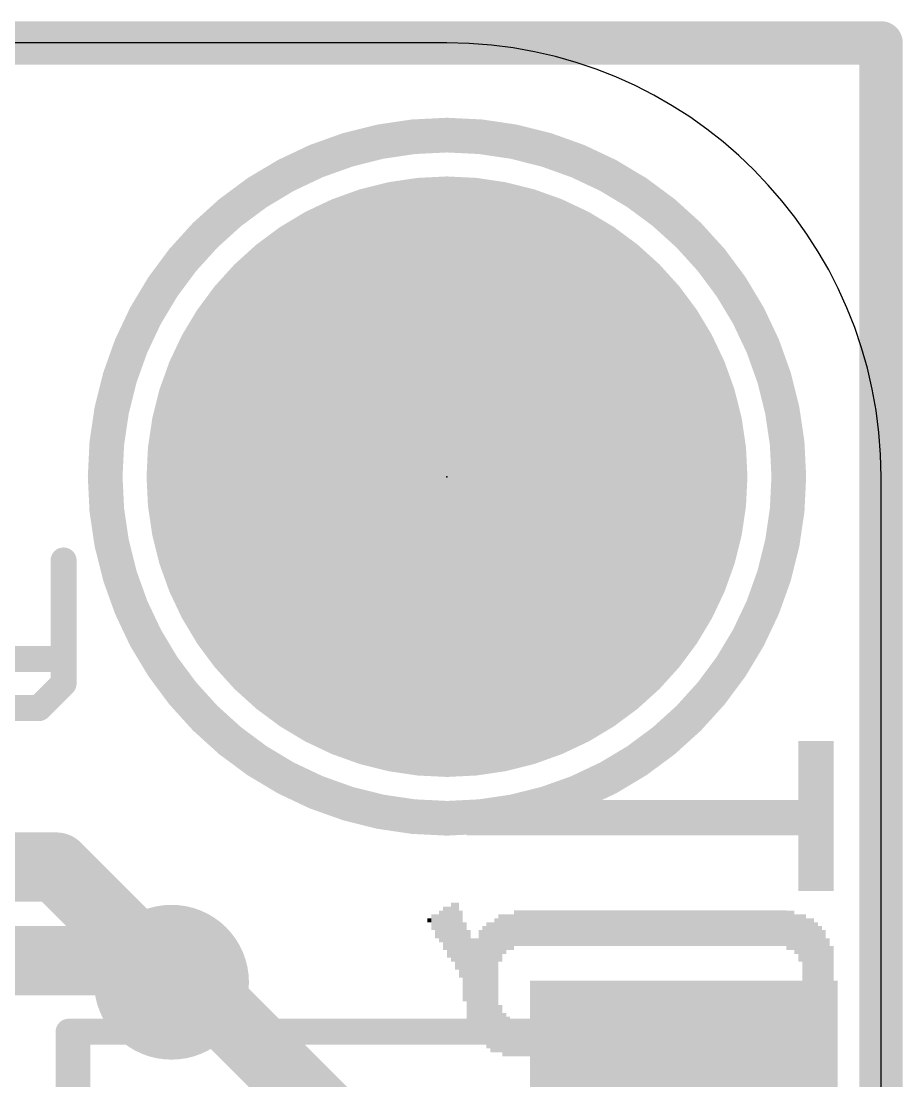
# Model space of a CAD drawing. Extents: x -0.1 to 25.5, y -0.1 to 17.9.
# Drawn here: x 20.37 to 25.53, y 11.7 to 17.91 of the extents above; entities that cross this region are included whole.
import ezdxf

# ---------------------------------------------------------------- set-up
doc = ezdxf.new("R2010")
doc.units = 0
for name, color, linetype in [('1', 12, 'CONTINUOUS'), ('16', 5, 'CONTINUOUS'), ('17', 110, 'CONTINUOUS'), ('18', 110, 'CONTINUOUS'), ('20', 53, 'CONTINUOUS'), ('21', 40, 'CONTINUOUS'), ('22', 6, 'CONTINUOUS'), ('23', 53, 'CONTINUOUS'), ('51', 253, 'CONTINUOUS')]:
    doc.layers.add(name, color=color, linetype=linetype)

# ---------------------------------------------------------------- blocks, each defined once
blk = doc.blocks.new('RECT')
blk.add_solid([(-0.5, -0.5), (0.5, -0.5), (-0.5, 0.5), (0.5, 0.5)])
blk = doc.blocks.new('ROUNDP')
at = {"const_width": 0.5}
blk.add_lwpolyline([(0, -0.25, 1), (0, 0.25, 1), (0, -0.25)], format="xyb", dxfattribs=at)
blk = doc.blocks.new('ROUNDV')
at = {"const_width": 0.5}
blk.add_lwpolyline([(0, -0.25, 1), (0, 0.25, 1), (0, -0.25)], format="xyb", dxfattribs=at)

msp = doc.modelspace()

# ---------------------------------------------------------------- linework, layer by layer
at = {"layer": '1'}
for points, const_width in [([(0, 17.78), (25.4, 17.78)], 0.254), ([(25.4, 17.78), (25.4, 0)], 0.254), ([(21.121, 12.407), (18.572, 12.407)], 0.4064), ([(21.248, 12.28), (21.121, 12.407)], 0.4064), ([(21.375, 12.28), (21.248, 12.28)], 0.4064), ([(23.114, 10.541), (21.375, 12.28)], 0.4064)]:
    msp.add_lwpolyline(points, dxfattribs=dict(at, const_width=const_width))
for points, const_width in [([(25.4635, 17.78, 1), (25.3365, 17.78)], 0.127), ([(25.4, 17.7165, 1), (25.4, 17.8435)], 0.127), ([(21.1928, 12.4788, 1), (21.0492, 12.3352)], 0.2032), ([(21.121, 12.3054, 1), (21.121, 12.5086)], 0.2032), ([(21.248, 12.3816, 1), (21.248, 12.1784)], 0.2032), ([(21.4468, 12.3518, 1), (21.3032, 12.2082)], 0.2032), ([(21.375, 12.1784, 1), (21.375, 12.3816)], 0.2032), ([(21.1762, 12.2082, 1), (21.3198, 12.3518)], 0.2032)]:
    msp.add_lwpolyline(points, format="xyb", dxfattribs=dict(at, const_width=const_width))
at = {"layer": '16'}
for points, const_width in [([(0, 17.78), (25.4, 17.78)], 0.254), ([(25.4, 17.78), (25.4, 0)], 0.254), ([(20.574, 12.954), (6.604, 12.954)], 0.4064), ([(21.248, 12.28), (20.574, 12.954)], 0.4064)]:
    msp.add_lwpolyline(points, dxfattribs=dict(at, const_width=const_width))
for points, const_width in [([(25.4635, 17.78, 1), (25.3365, 17.78)], 0.127), ([(25.4, 17.7165, 1), (25.4, 17.8435)], 0.127), ([(20.6458, 13.0258, 1), (20.5022, 12.8822)], 0.2032), ([(20.574, 12.8524, 1), (20.574, 13.0556)], 0.2032), ([(21.1762, 12.2082, 1), (21.3198, 12.3518)], 0.2032)]:
    msp.add_lwpolyline(points, format="xyb", dxfattribs=dict(at, const_width=const_width))
at = {"layer": '20'}
for p, q in [((22.86, 17.78), (2.54, 17.78)), ((25.4, 2.54), (25.4, 15.24))]:
    msp.add_line(p, q, dxfattribs=at)
msp.add_arc((22.86, 15.24), 2.54, 0, 90, dxfattribs=at)
at = {"layer": '21'}
for points, const_width in [([(22.86, 13.24, 1), (22.86, 17.24, 1), (22.86, 13.24)], 0.2032), ([(20.6546, 14.7494, 1), (20.5784, 14.7494)], 0.0762), ([(20.6165, 14.1351, 1), (20.6165, 14.2113)], 0.0762), ([(20.6435, 14.0022, 1), (20.5896, 14.0561)], 0.0762), ([(20.5784, 14.0291, 1), (20.6546, 14.0291)], 0.0762), ([(20.4725, 13.847, 1), (20.4725, 13.9232)], 0.0762), ([(20.4455, 13.912, 1), (20.4994, 13.8581)], 0.0762), ([(20.6841, 11.99, 1), (20.6079, 11.99)], 0.0762), ([(20.646, 12.0281, 1), (20.646, 11.9519)], 0.0762), ([(23.246, 11.9519, 1), (23.246, 12.0281)], 0.0762)]:
    msp.add_lwpolyline(points, format="xyb", dxfattribs=dict(at, const_width=const_width))
at = {"layer": '21', "const_width": 0.1524}
for points in [[(20.6165, 14.7494), (20.6165, 14.0291)], [(20.1844, 14.1732), (20.6165, 14.1732)], [(20.6165, 14.0291), (20.4725, 13.8851)], [(20.4725, 13.8851), (20.3284, 13.8851)], [(20.646, 10.79), (20.646, 11.99)], [(20.646, 11.99), (23.246, 11.99)]]:
    msp.add_lwpolyline(points, dxfattribs=at)
at = {"layer": '23'}
msp.add_point((22.86, 15.24), dxfattribs=at)
at = {"layer": '51', "const_width": 0.1524}
for points in [[(20.696, 5.89), (20.696, 11.99)], [(20.696, 11.99), (24.946, 11.99)], [(24.946, 11.99), (24.946, 5.89)]]:
    msp.add_lwpolyline(points, dxfattribs=at)
at = {"layer": '51', "const_width": 0.0762}
for points in [[(20.7341, 11.99, 1), (20.6579, 11.99)], [(20.696, 12.0281, 1), (20.696, 11.9519)], [(24.9841, 11.99, 1), (24.9079, 11.99)], [(24.946, 11.9519, 1), (24.946, 12.0281)]]:
    msp.add_lwpolyline(points, format="xyb", dxfattribs=at)

# ---------------------------------------------------------------- block references
at = {"layer": '1', "xscale": 1.8, "yscale": 1.2, "rotation": 180}
msp.add_blockref('RECT', (24.246, 11.69), dxfattribs=at)
at = {"layer": '17', "xscale": 3.516, "yscale": 3.516}
msp.add_blockref('ROUNDP', (22.86, 15.24), dxfattribs=at)
msp.add_blockref('ROUNDP', (22.86, 15.24), dxfattribs=at)
at = {"layer": '18', "xscale": 0.9064, "yscale": 0.9064}
msp.add_blockref('ROUNDV', (21.248, 12.28), dxfattribs=at)
msp.add_blockref('ROUNDV', (21.248, 12.28), dxfattribs=at)
at = {"layer": '22', "rotation": 90}
for p, xscale, yscale in [((24.9267, 13.2537), 0.8788, 0.0231), ((24.9498, 13.2537), 0.8788, 0.0231), ((24.9729, 13.2537), 0.8788, 0.0231), ((24.996, 13.2537), 0.8788, 0.0231), ((25.019, 13.2537), 0.8788, 0.0229), ((25.042, 13.2537), 0.8788, 0.0231), ((25.0651, 13.2537), 0.8788, 0.0231), ((25.0882, 13.2537), 0.8788, 0.0231), ((25.1113, 13.2537), 0.8788, 0.0231), ((22.987, 13.2436), 0.2083, 0.0229), ((23.01, 13.2436), 0.2083, 0.0231), ((23.0331, 13.2436), 0.2083, 0.0231), ((23.0562, 13.2436), 0.2083, 0.0231), ((23.0793, 13.2436), 0.2083, 0.0231), ((23.1024, 13.2436), 0.2083, 0.0231), ((23.1256, 13.2436), 0.2083, 0.0231), ((23.1487, 13.2436), 0.2083, 0.0231), ((23.1718, 13.2436), 0.2083, 0.0231), ((23.1949, 13.2436), 0.2083, 0.0231), ((23.218, 13.2436), 0.2083, 0.0231), ((23.241, 13.2436), 0.2083, 0.0229), ((23.264, 13.2436), 0.2083, 0.0231), ((23.2871, 13.2436), 0.2083, 0.0231), ((23.3102, 13.2436), 0.2083, 0.0231), ((23.3333, 13.2436), 0.2083, 0.0231), ((23.3564, 13.2436), 0.2083, 0.0231), ((23.3796, 13.2436), 0.2083, 0.0231), ((23.4027, 13.2436), 0.2083, 0.0231), ((23.4258, 13.2436), 0.2083, 0.0231), ((23.4489, 13.2436), 0.2083, 0.0231), ((23.472, 13.2436), 0.2083, 0.0231), ((23.495, 13.2436), 0.2083, 0.0229), ((23.518, 13.2436), 0.2083, 0.0231), ((23.5411, 13.2436), 0.2083, 0.0231), ((23.5642, 13.2436), 0.2083, 0.0231), ((23.5873, 13.2436), 0.2083, 0.0231), ((23.6104, 13.2436), 0.2083, 0.0231), ((23.6336, 13.2436), 0.2083, 0.0231), ((23.6567, 13.2436), 0.2083, 0.0231), ((23.6798, 13.2436), 0.2083, 0.0231), ((23.7029, 13.2436), 0.2083, 0.0231), ((23.726, 13.2436), 0.2083, 0.0231), ((23.749, 13.2436), 0.2083, 0.0229), ((23.772, 13.2436), 0.2083, 0.0231), ((23.7951, 13.2436), 0.2083, 0.0231), ((23.8182, 13.2436), 0.2083, 0.0231), ((23.8413, 13.2436), 0.2083, 0.0231), ((23.8644, 13.2436), 0.2083, 0.0231), ((23.8876, 13.2436), 0.2083, 0.0231), ((23.9107, 13.2436), 0.2083, 0.0231), ((23.9338, 13.2436), 0.2083, 0.0231), ((23.9569, 13.2436), 0.2083, 0.0231), ((23.98, 13.2436), 0.2083, 0.0231), ((24.003, 13.2436), 0.2083, 0.0229), ((24.026, 13.2436), 0.2083, 0.0231), ((24.0491, 13.2436), 0.2083, 0.0231), ((24.0722, 13.2436), 0.2083, 0.0231), ((24.0953, 13.2436), 0.2083, 0.0231), ((24.1184, 13.2436), 0.2083, 0.0231), ((24.1416, 13.2436), 0.2083, 0.0231), ((24.1647, 13.2436), 0.2083, 0.0231), ((24.1878, 13.2436), 0.2083, 0.0231), ((24.2109, 13.2436), 0.2083, 0.0231), ((24.234, 13.2436), 0.2083, 0.0231), ((24.257, 13.2436), 0.2083, 0.0229), ((24.28, 13.2436), 0.2083, 0.0231), ((24.3031, 13.2436), 0.2083, 0.0231), ((24.3262, 13.2436), 0.2083, 0.0231), ((24.3493, 13.2436), 0.2083, 0.0231), ((24.3724, 13.2436), 0.2083, 0.0231), ((24.3956, 13.2436), 0.2083, 0.0231), ((24.4187, 13.2436), 0.2083, 0.0231), ((24.4418, 13.2436), 0.2083, 0.0231), ((24.4649, 13.2436), 0.2083, 0.0231), ((24.488, 13.2436), 0.2083, 0.0231), ((24.511, 13.2436), 0.2083, 0.0229), ((24.534, 13.2436), 0.2083, 0.0231), ((24.5571, 13.2436), 0.2083, 0.0231), ((24.5802, 13.2436), 0.2083, 0.0231), ((24.6033, 13.2436), 0.2083, 0.0231), ((24.6264, 13.2436), 0.2083, 0.0231), ((24.6496, 13.2436), 0.2083, 0.0231), ((24.6727, 13.2436), 0.2083, 0.0231), ((24.6958, 13.2436), 0.2083, 0.0231), ((24.7189, 13.2436), 0.2083, 0.0231), ((24.742, 13.2436), 0.2083, 0.0231), ((24.765, 13.2436), 0.2083, 0.0229), ((24.788, 13.2436), 0.2083, 0.0231), ((24.8111, 13.2436), 0.2083, 0.0231), ((24.8342, 13.2436), 0.2083, 0.0231), ((24.8573, 13.2436), 0.2083, 0.0231), ((24.8804, 13.2436), 0.2083, 0.0231), ((24.9036, 13.2436), 0.2083, 0.0231), ((22.8484, 12.5959), 0.254, 0.0231), ((22.8716, 12.573), 0.2997, 0.0231), ((22.8947, 12.573), 0.3454, 0.0231), ((22.9178, 12.5501), 0.3912, 0.0231), ((22.7791, 12.6314), 0.0914, 0.0231), ((22.8022, 12.6073), 0.1397, 0.0231), ((22.8253, 12.6073), 0.1854, 0.0231), ((22.9409, 12.5031), 0.3937, 0.0231), ((23.1718, 12.5387), 0.2769, 0.0231), ((23.1949, 12.5616), 0.2311, 0.0231), ((23.218, 12.573), 0.2083, 0.0231), ((23.241, 12.573), 0.2083, 0.0229), ((23.264, 12.5959), 0.2083, 0.0231), ((23.2871, 12.5959), 0.2083, 0.0231), ((23.3102, 12.5959), 0.2083, 0.0231), ((23.3333, 12.5959), 0.2083, 0.0231), ((23.3564, 12.5959), 0.2083, 0.0231), ((23.3796, 12.5959), 0.2083, 0.0231), ((23.4027, 12.5959), 0.2083, 0.0231), ((23.4258, 12.5959), 0.2083, 0.0231), ((23.4489, 12.5959), 0.2083, 0.0231), ((23.472, 12.5959), 0.2083, 0.0231), ((23.495, 12.5959), 0.2083, 0.0229), ((23.518, 12.5959), 0.2083, 0.0231), ((23.5411, 12.5959), 0.2083, 0.0231), ((23.5642, 12.5959), 0.2083, 0.0231), ((23.5873, 12.5959), 0.2083, 0.0231), ((23.6104, 12.5959), 0.2083, 0.0231), ((23.6336, 12.5959), 0.2083, 0.0231), ((23.6567, 12.5959), 0.2083, 0.0231), ((23.6798, 12.5959), 0.2083, 0.0231), ((23.7029, 12.5959), 0.2083, 0.0231), ((23.726, 12.5959), 0.2083, 0.0231), ((23.749, 12.5959), 0.2083, 0.0229), ((23.772, 12.5959), 0.2083, 0.0231), ((23.7951, 12.5959), 0.2083, 0.0231), ((23.8182, 12.5959), 0.2083, 0.0231), ((23.8413, 12.5959), 0.2083, 0.0231), ((23.8644, 12.5959), 0.2083, 0.0231), ((23.8876, 12.5959), 0.2083, 0.0231), ((23.9107, 12.5959), 0.2083, 0.0231), ((23.9338, 12.5959), 0.2083, 0.0231), ((23.9569, 12.5959), 0.2083, 0.0231), ((23.98, 12.5959), 0.2083, 0.0231), ((24.003, 12.5959), 0.2083, 0.0229), ((24.026, 12.5959), 0.2083, 0.0231), ((24.0491, 12.5959), 0.2083, 0.0231), ((24.0722, 12.5959), 0.2083, 0.0231), ((24.0953, 12.5959), 0.2083, 0.0231), ((24.1184, 12.5959), 0.2083, 0.0231), ((24.1416, 12.5959), 0.2083, 0.0231), ((24.1647, 12.5959), 0.2083, 0.0231), ((24.1878, 12.5959), 0.2083, 0.0231), ((24.2109, 12.5959), 0.2083, 0.0231), ((24.234, 12.5959), 0.2083, 0.0231), ((24.257, 12.5959), 0.2083, 0.0229), ((24.28, 12.5959), 0.2083, 0.0231), ((24.3031, 12.5959), 0.2083, 0.0231), ((24.3262, 12.5959), 0.2083, 0.0231), ((24.3493, 12.5959), 0.2083, 0.0231), ((24.3724, 12.5959), 0.2083, 0.0231), ((24.3956, 12.5959), 0.2083, 0.0231), ((24.4187, 12.5959), 0.2083, 0.0231), ((24.4418, 12.5959), 0.2083, 0.0231), ((24.4649, 12.5959), 0.2083, 0.0231), ((24.488, 12.5959), 0.2083, 0.0231), ((24.511, 12.5959), 0.2083, 0.0229), ((24.534, 12.5959), 0.2083, 0.0231), ((24.5571, 12.5959), 0.2083, 0.0231), ((24.5802, 12.5959), 0.2083, 0.0231), ((24.6033, 12.5959), 0.2083, 0.0231), ((24.6264, 12.5959), 0.2083, 0.0231), ((24.6496, 12.5959), 0.2083, 0.0231), ((24.6727, 12.5959), 0.2083, 0.0231), ((24.6958, 12.5959), 0.2083, 0.0231), ((24.7189, 12.5959), 0.2083, 0.0231), ((24.742, 12.5959), 0.2083, 0.0231), ((24.765, 12.5959), 0.2083, 0.0229), ((24.788, 12.5959), 0.2083, 0.0231), ((24.8111, 12.5959), 0.2083, 0.0231), ((24.8342, 12.5959), 0.2083, 0.0231), ((24.8573, 12.5844), 0.2311, 0.0231), ((24.8804, 12.5844), 0.2311, 0.0231), ((24.9036, 12.5616), 0.2311, 0.0231), ((24.9267, 12.5387), 0.2769, 0.0231), ((24.9498, 12.2733), 0.8077, 0.0231), ((22.756, 12.6429), 0.0229, 0.0231), ((22.964, 12.4003), 0.4623, 0.0231), ((23.0793, 12.2619), 0.6934, 0.0231), ((23.1024, 12.2619), 0.7391, 0.0231), ((23.1256, 12.2504), 0.762, 0.0231), ((23.1487, 12.2619), 0.7849, 0.0231), ((24.9729, 12.2733), 0.762, 0.0231), ((24.996, 12.2733), 0.762, 0.0231), ((25.019, 12.2733), 0.7163, 0.0229), ((25.042, 12.2733), 0.6706, 0.0231), ((22.987, 12.319), 0.5334, 0.0229), ((23.01, 12.2606), 0.5537, 0.0231), ((23.0331, 12.2492), 0.5766, 0.0231), ((23.0562, 12.2619), 0.6477, 0.0231), ((25.0651, 12.2733), 0.6248, 0.0231), ((25.0882, 12.2606), 0.5537, 0.0231), ((25.1113, 12.272), 0.4394, 0.0231), ((23.1718, 12.0079), 0.2769, 0.0231), ((23.1949, 11.9736), 0.254, 0.0231), ((24.9036, 11.9736), 0.254, 0.0231), ((24.9267, 12.0079), 0.2769, 0.0231), ((23.218, 11.9621), 0.2311, 0.0231), ((23.241, 11.9494), 0.2057, 0.0229), ((23.264, 11.9494), 0.2057, 0.0231), ((23.2871, 11.9494), 0.2057, 0.0231), ((23.3102, 11.9494), 0.2057, 0.0231), ((24.765, 11.9494), 0.2057, 0.0229), ((24.788, 11.9494), 0.2057, 0.0231), ((24.8111, 11.9494), 0.2057, 0.0231), ((24.8342, 11.9494), 0.2057, 0.0231), ((24.8573, 11.9494), 0.2057, 0.0231), ((24.8804, 11.9621), 0.2311, 0.0231), ((23.3333, 11.938), 0.1829, 0.0231), ((23.3564, 11.938), 0.1829, 0.0231), ((23.3796, 11.938), 0.1829, 0.0231), ((23.4027, 11.938), 0.1829, 0.0231), ((23.4258, 11.938), 0.1829, 0.0231), ((23.4489, 11.938), 0.1829, 0.0231), ((23.472, 11.938), 0.1829, 0.0231), ((23.495, 11.938), 0.1829, 0.0229), ((23.518, 11.938), 0.1829, 0.0231), ((23.5411, 11.938), 0.1829, 0.0231), ((23.5642, 11.938), 0.1829, 0.0231), ((23.5873, 11.938), 0.1829, 0.0231), ((23.6104, 11.938), 0.1829, 0.0231), ((23.6336, 11.938), 0.1829, 0.0231), ((23.6567, 11.938), 0.1829, 0.0231), ((23.6798, 11.938), 0.1829, 0.0231), ((23.7029, 11.938), 0.1829, 0.0231), ((23.726, 11.938), 0.1829, 0.0231), ((23.749, 11.938), 0.1829, 0.0229), ((23.772, 11.938), 0.1829, 0.0231), ((23.7951, 11.938), 0.1829, 0.0231), ((23.8182, 11.938), 0.1829, 0.0231), ((23.8413, 11.938), 0.1829, 0.0231), ((23.8644, 11.938), 0.1829, 0.0231), ((23.8876, 11.938), 0.1829, 0.0231), ((23.9107, 11.938), 0.1829, 0.0231), ((23.9338, 11.938), 0.1829, 0.0231), ((23.9569, 11.938), 0.1829, 0.0231), ((23.98, 11.938), 0.1829, 0.0231), ((24.003, 11.938), 0.1829, 0.0229), ((24.026, 11.938), 0.1829, 0.0231), ((24.0491, 11.938), 0.1829, 0.0231), ((24.0722, 11.938), 0.1829, 0.0231), ((24.0953, 11.938), 0.1829, 0.0231), ((24.1184, 11.938), 0.1829, 0.0231), ((24.1416, 11.938), 0.1829, 0.0231), ((24.1647, 11.938), 0.1829, 0.0231), ((24.1878, 11.938), 0.1829, 0.0231), ((24.2109, 11.938), 0.1829, 0.0231), ((24.234, 11.938), 0.1829, 0.0231), ((24.257, 11.938), 0.1829, 0.0229), ((24.28, 11.938), 0.1829, 0.0231), ((24.3031, 11.938), 0.1829, 0.0231), ((24.3262, 11.938), 0.1829, 0.0231), ((24.3493, 11.938), 0.1829, 0.0231), ((24.3724, 11.938), 0.1829, 0.0231), ((24.3956, 11.938), 0.1829, 0.0231), ((24.4187, 11.938), 0.1829, 0.0231), ((24.4418, 11.938), 0.1829, 0.0231), ((24.4649, 11.938), 0.1829, 0.0231), ((24.488, 11.938), 0.1829, 0.0231), ((24.511, 11.938), 0.1829, 0.0229), ((24.534, 11.938), 0.1829, 0.0231), ((24.5571, 11.938), 0.1829, 0.0231), ((24.5802, 11.938), 0.1829, 0.0231), ((24.6033, 11.938), 0.1829, 0.0231), ((24.6264, 11.938), 0.1829, 0.0231), ((24.6496, 11.938), 0.1829, 0.0231), ((24.6727, 11.938), 0.1829, 0.0231), ((24.6958, 11.938), 0.1829, 0.0231), ((24.7189, 11.938), 0.1829, 0.0231), ((24.742, 11.938), 0.1829, 0.0231)]:
    msp.add_blockref('RECT', p, dxfattribs=dict(at, xscale=xscale, yscale=yscale))

doc.saveas('drawing.dxf')
